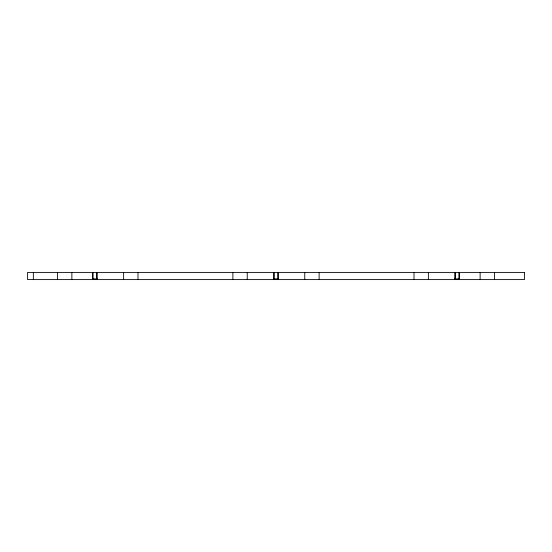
<?xml version="1.0" encoding="UTF-8"?>
<svg xmlns="http://www.w3.org/2000/svg" width="552" height="552" viewBox="0 0 552 552"><rect width="100%" height="100%" fill="white"/><g stroke="black" fill="none" stroke-linecap="round" stroke-linejoin="round"><path stroke-width="0.83" d="M92.474 278.877L97.511 278.877M273.599 278.877L278.401 278.877M454.489 278.877L459.526 278.877M494.502 272.405L494.502 279.595M480.123 272.405L480.123 279.595M459.278 272.405L459.278 279.595M459.05 272.405L459.05 278.877M455.2 272.405L455.2 278.877M454.972 272.405L454.972 279.595M428.373 272.405L428.373 279.595M414 272.405L414 279.595M319.125 272.405L319.125 279.595M304.752 272.405L304.752 279.595M278.16 272.405L278.153 279.595M277.925 272.405L277.925 278.877M274.075 272.405L274.075 278.877M273.84 272.405L273.84 279.595M247.248 272.405L247.248 279.595M232.875 272.405L232.875 279.595M138 272.405L138 279.595M123.627 272.405L123.627 279.595M97.035 272.405L97.028 279.595M96.8 272.405L96.8 278.877M92.95 272.405L92.95 278.877M92.715 272.405L92.715 279.595M71.877 272.405L71.877 279.595M57.498 272.405L57.498 279.595M33.348 272.405L33.348 279.595M524.4 272.405L27.6 272.405L27.6 279.595L524.4 279.595L524.4 272.405"/></g></svg>
